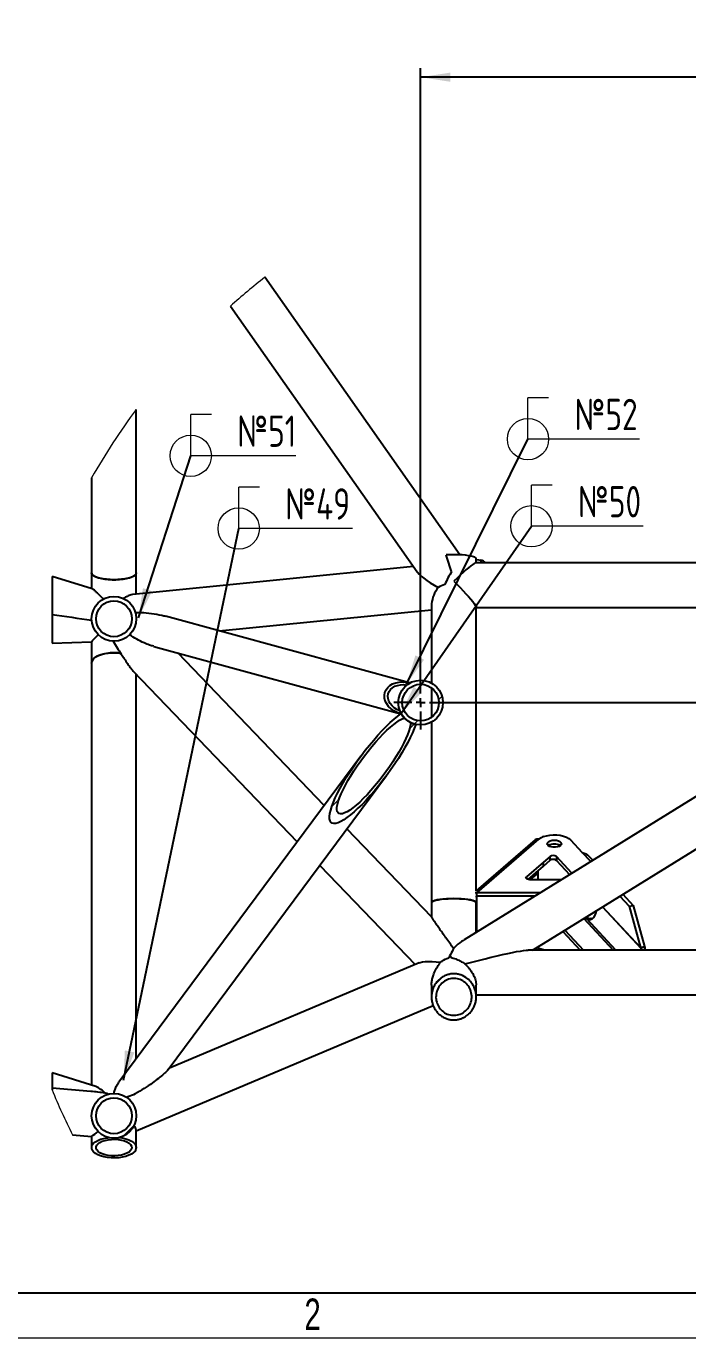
# Model space of a CAD drawing. Header units: millimetres. Extents: x -1160 to 841, y -1082 to 594.
# Drawn here: x 493.5 to 567.4, y 0 to 146.5 of the extents above; entities that cross this region are included whole.
import ezdxf

# ---------------------------------------------------------------- set-up
doc = ezdxf.new("R2010")
doc.units = ezdxf.units.MM
doc.layers.add('FORMAT', color=7, linetype='Continuous')
doc.layers.add('ОСЕВЫЕ', color=7, linetype='Continuous')
doc.styles.add('SLDTEXTSTYLE0', font='TXT', dxfattribs={"width": 0.7, "bigfont": 'bigfont'})
doc.styles.add('SLDTEXTSTYLE1', font='TXT', dxfattribs={"width": 0.7})
doc.dimstyles.new('SLDDIMSTYLE27', dxfattribs={"dimtxt": 3.5, "dimasz": 3.302, "dimexe": 0, "dimexo": 0.0625, "dimgap": 0.875, "dimtad": 1, "dimdec": 0, "dimlfac": 5, "dimrnd": 1e-09, "dimzin": 12, "dimdsep": 46, "dimtxsty": 'SLDTEXTSTYLE1', "dimsah": 1, "dimcen": 0.09, "dimadec": 0, "dimazin": 3, "dimtol": 1, "dimtp": 1, "dimtm": 1, "dimtfac": 1, "dimtdec": 0, "dimtofl": 0, "dimtmove": 0, "dimatfit": 3, "dimfxl": 0, "dimfrac": 2, "dimtolj": 1, "dimtzin": 12, "dimarcsym": 0})
doc.dimstyles.new('SLDDIMSTYLE4', dxfattribs={"dimtxt": 0.18, "dimasz": 3.302, "dimexe": 0, "dimexo": 0.0625, "dimgap": 0, "dimtad": 0, "dimtih": 1, "dimtoh": 1, "dimdec": 0, "dimrnd": 1e-09, "dimzin": 0, "dimdsep": 46, "dimtxsty": 'Standard', "dimsah": 1, "dimcen": 0.09, "dimadec": 0, "dimazin": 0, "dimtfac": 3.302, "dimtdec": 0, "dimtofl": 0, "dimtmove": 0, "dimatfit": 3, "dimfxl": 0, "dimfrac": 2, "dimtolj": 1, "dimtzin": 0, "dimarcsym": 0})

# ---------------------------------------------------------------- blocks, each defined once
blk = doc.blocks.new('SW_HATCH_6')
at = {"color": 0, "linetype": 'Continuous', "lineweight": 18}
for p, q in [((-16.8, 73), (-16.49, 73.32)), ((-20.02, 69.78), (-19.7, 70.1)), ((-13.13, 67.69), (-12.85, 67.97)), ((-14.9, 65.92), (-14.62, 66.2)), ((-10.73, 65.6), (-10.5, 65.83)), ((-12.87, 63.46), (-12.64, 63.69)), ((-6.25, 61.1), (-6.04, 61.31)), ((-8.57, 58.78), (-8.36, 58.99)), ((-4.14, 58.72), (-3.92, 58.95)), ((-6.32, 56.54), (-6.09, 56.77)), ((0.03, 53.91), (0.58, 54.47)), ((-2.01, 51.88), (-1.45, 52.43)), ((-73.61, 34.15), (-73.23, 34.53)), ((-76.87, 30.9), (-76.35, 31.42)), ((-76.35, 31.42), (-75.97, 31.79)), ((-85.56, 22.21), (-84.76, 23)), ((-20.68, 19.74), (-19.77, 20.65)), ((-19.88, 20.53), (-19.54, 20.87)), ((-19.44, 20.97), (-19.08, 21.33)), ((-22.85, 17.56), (-22.5, 17.91)), ((-19.64, 16.28), (-18.26, 17.66)), ((-18.14, 17.78), (-17.84, 18.08)), ((-19.81, 16.12), (-19.64, 16.28)), ((-74.04, 2.3), (-73.14, 3.19)), ((0, 0), (0.59, 0.59)), ((-1.92, -1.92), (-1.33, -1.33)), ((-108.92, -14.63), (-107.62, -13.33))]:
    blk.add_line(p, q, dxfattribs=at)
blk = doc.blocks.new('_D_81')
at = {"layer": 'FORMAT'}
for p, q in [((537.55, 73.93), (537.55, 141.78)), ((613.76, 140.78), (537.55, 140.78)), ((613.76, 87.02), (613.76, 141.78))]:
    blk.add_line(p, q, dxfattribs=at)
for points in [[(537.55, 140.78), (540.85, 140.27), (540.85, 141.29)], [(613.76, 140.78), (610.46, 141.29), (610.46, 140.27)]]:
    blk.add_solid(points, dxfattribs=at)
at = {"layer": 'FORMAT', "attachment_point": 1, "style": 'SLDTEXTSTYLE1'}
for s, insert, char_height in [('380', (574.78, 145.29), 3.5), ('+', (582.82, 146.47), 2), ('1', (583.88, 146.47), 2), ('1', (583.88, 143.84), 2), ('-', (582.74, 143.84), 2)]:
    blk.add_mtext(s, dxfattribs=dict(at, insert=insert, char_height=char_height))
blk = doc.blocks.new('_D_84')
at = {"layer": 'FORMAT'}
for p, q in [((540.55, 70.93), (637.22, 70.93)), ((636.22, 35.2), (636.22, 70.93)), ((614.6, 35.2), (637.22, 35.2))]:
    blk.add_line(p, q, dxfattribs=at)
for points in [[(636.22, 70.93), (635.71, 67.63), (636.73, 67.63)], [(636.22, 35.2), (636.73, 38.5), (635.71, 38.5)]]:
    blk.add_solid(points, dxfattribs=at)
at = {"layer": 'FORMAT', "attachment_point": 1, "rotation": 90, "style": 'SLDTEXTSTYLE1'}
for s, insert, char_height in [('1', (630.53, 56.16), 2), ('+', (630.53, 55.09), 2), ('1', (633.17, 56.16), 2), ('-', (633.17, 55.02), 2), ('180', (631.71, 47.56), 3.5)]:
    blk.add_mtext(s, dxfattribs=dict(at, insert=insert, char_height=char_height))
blk = doc.blocks.new('SW_CENTERMARKSYMBOL_12')
at = {"layer": 'FORMAT', "color": 0}
for p, q in [((0, 1), (0, 3)), ((-1, 0), (-3, 0)), ((0, 0), (-0.5, 0)), ((0, 0), (0, 0.5)), ((0, 0), (0, -0.5)), ((0, 0), (0.5, 0)), ((1, 0), (3, 0)), ((0, -1), (0, -3))]:
    blk.add_line(p, q, dxfattribs=at)
blk = doc.blocks.new('SW_WELDSYMBOL_53')
at = {"color": 0, "linetype": 'Continuous', "lineweight": 0}
for p, q in [((0, 0), (0, 4.61)), ((2.31, 4.61), (0, 4.61)), ((12.72, 0), (0, 0))]:
    blk.add_line(p, q, dxfattribs=at)
blk.add_circle((0, 0), 2.31, dxfattribs=at)
at = {"color": 0, "linetype": 'Continuous', "lineweight": 0, "insert": (5.2, 4.5), "char_height": 3.5, "attachment_point": 1, "style": 'SLDTEXTSTYLE0'}
blk.add_mtext('\\M+1878249', dxfattribs=at)
blk = doc.blocks.new('SW_WELDSYMBOL_54')
at = {"color": 0, "linetype": 'Continuous', "lineweight": 0}
for p, q in [((0, 0), (0, 4.61)), ((2.31, 4.61), (0, 4.61)), ((12.47, 0), (0, 0))]:
    blk.add_line(p, q, dxfattribs=at)
blk.add_circle((0, 0), 2.31, dxfattribs=at)
at = {"color": 0, "linetype": 'Continuous', "lineweight": 0, "insert": (5.2, 4.5), "char_height": 3.5, "attachment_point": 1, "style": 'SLDTEXTSTYLE0'}
blk.add_mtext('\\M+1878250', dxfattribs=at)
blk = doc.blocks.new('SW_WELDSYMBOL_55')
at = {"color": 0, "linetype": 'Continuous', "lineweight": 0}
for p, q in [((0, 0), (0, 4.61)), ((2.31, 4.61), (0, 4.61)), ((11.73, 0), (0, 0))]:
    blk.add_line(p, q, dxfattribs=at)
blk.add_circle((0, 0), 2.31, dxfattribs=at)
at = {"color": 0, "linetype": 'Continuous', "lineweight": 0, "insert": (5.2, 4.5), "char_height": 3.5, "attachment_point": 1, "style": 'SLDTEXTSTYLE0'}
blk.add_mtext('\\M+1878251', dxfattribs=at)
blk = doc.blocks.new('SW_WELDSYMBOL_56')
at = {"color": 0, "linetype": 'Continuous', "lineweight": 0}
for p, q in [((0, 0), (0, 4.61)), ((2.31, 4.61), (0, 4.61)), ((12.47, 0), (0, 0))]:
    blk.add_line(p, q, dxfattribs=at)
blk.add_circle((0, 0), 2.31, dxfattribs=at)
at = {"color": 0, "linetype": 'Continuous', "lineweight": 0, "insert": (5.2, 4.5), "char_height": 3.5, "attachment_point": 1, "style": 'SLDTEXTSTYLE0'}
blk.add_mtext('\\M+1878252', dxfattribs=at)

msp = doc.modelspace()

# ---------------------------------------------------------------- linework, layer by layer
at = {"color": 7, "linetype": 'Continuous', "lineweight": 25}
for p, q in [((541.946062, 87.433581), (520.127019, 118.432829)), ((516.282889, 115.207422), (537.163219, 85.541843)), ((505.762288, 85.412897), (505.762288, 103.67843)), ((500.762281, 96.051045), (500.762281, 85.412897)), ((551.27835, 86.561592), (543.724307, 86.561592)), ((543.762287, 86.561592), (543.762287, 87.016015)), ((543.762287, 86.930214), (543.83963, 86.917318)), ((543.83963, 86.917318), (544.262287, 86.840798)), ((592.500481, 86.561592), (551.27835, 86.561592)), ((500.826213, 83.647762), (496.335783, 85.014419)), ((496.335783, 85.014419), (496.335783, 80.784358)), ((500.762281, 85.412897), (500.762281, 83.66722)), ((536.751672, 86.126537), (505.359372, 83.013357)), ((505.762288, 83.053313), (505.762288, 85.412897)), ((496.335783, 80.784358), (496.335783, 77.579485)), ((536.309811, 73.137812), (509.036574, 80.582742)), ((515.026817, 78.947554), (538.76228, 81.301404)), ((538.76228, 81.974362), (538.76228, 73.118739)), ((543.762287, 49.905769), (543.762287, 81.599574)), ((543.762287, 81.56159), (551.27835, 81.56159)), ((551.27835, 81.56159), (592.500481, 81.56159)), ((496.335783, 77.579485), (500.762281, 77.715264)), ((500.762281, 77.742932), (500.762281, 75.348501)), ((507.710799, 77.212928), (535.316273, 69.677303)), ((526.775405, 59.455417), (510.400268, 76.478772)), ((500.762281, 75.348501), (500.762281, 28.201477)), ((592.500481, 75.402514), (551.27835, 49.919753)), ((505.403849, 74.460594), (523.752066, 55.386053)), ((505.762288, 31.172089), (505.762288, 74.08797)), ((538.76228, 72.584782), (538.76228, 69.284121)), ((535.316643, 69.677566), (535.365364, 69.712136)), ((535.365364, 69.712136), (535.397777, 69.656037)), ((551.27835, 44.041513), (592.500481, 69.524275)), ((538.76228, 68.750171), (538.76228, 48.60851)), ((530.855247, 64.946817), (503.82075, 28.558819)), ((509.337684, 29.948024), (533.744988, 62.799875)), ((538.780746, 46.974848), (529.305824, 56.824825)), ((550.338515, 55.600951), (543.759999, 49.903796)), ((554.306945, 55.594836), (555.617067, 54.190062)), ((526.282486, 52.755461), (536.936256, 41.679965)), ((551.27835, 53.119145), (549.37664, 51.472221)), ((552.015671, 53.75769), (551.27835, 53.119145)), ((551.27835, 52.686135), (552.015671, 53.324674)), ((551.27835, 52.686135), (551.27835, 53.119145)), ((554.456946, 51.884703), (552.724609, 53.74221)), ((552.724609, 53.3092), (554.200789, 51.726351)), ((556.786403, 53.324733), (556.358859, 53.783177)), ((549.552318, 51.191352), (551.27835, 52.686135)), ((550.634703, 51.898537), (549.796018, 51.172219)), ((550.634703, 52.128719), (550.634703, 51.898537)), ((550.634703, 51.898537), (550.634703, 51.172219)), ((551.27835, 49.919753), (542.397615, 44.429843)), ((549.72305, 51.172219), (551.27835, 51.172219)), ((551.27835, 51.172219), (553.304407, 51.172219)), ((538.76228, 48.60851), (538.76228, 46.994035)), ((543.762287, 48.60851), (543.762287, 48.717956)), ((543.762287, 45.273457), (543.762287, 48.60851)), ((543.834075, 49.333022), (543.834075, 49.67222)), ((543.834075, 45.317839), (543.834075, 49.333022)), ((559.805414, 49.312787), (560.859069, 48.18301)), ((560.155353, 49.52911), (561.312219, 48.288665)), ((556.112012, 46.773223), (556.565162, 46.878879)), ((556.565162, 46.878879), (556.763562, 46.809779)), ((562.126919, 43.573634), (557.88289, 48.124312)), ((557.88289, 48.124312), (562.171599, 43.525724)), ((560.859069, 48.18301), (561.312219, 48.288665)), ((560.859069, 48.18301), (562.126919, 43.573634)), ((561.312219, 48.288665), (562.58007, 43.679289)), ((543.834075, 46.009026), (543.762287, 45.946853)), ((553.682133, 45.527486), (555.769893, 43.288885)), ((550.060865, 43.288885), (551.27835, 44.041513)), ((553.425976, 45.369135), (555.36606, 43.288885)), ((551.27835, 43.288885), (549.586138, 43.288885)), ((551.27835, 43.334149), (550.490829, 43.554686)), ((551.27835, 43.288885), (551.27835, 43.334149)), ((551.439985, 43.288885), (551.27835, 43.334149)), ((569.108698, 43.288885), (551.27835, 43.288885)), ((562.126919, 43.573634), (562.58007, 43.679289)), ((562.624749, 43.631379), (562.171599, 43.525724)), ((562.171599, 43.525724), (562.171599, 43.288885)), ((562.58007, 43.679289), (562.624749, 43.631379)), ((562.624749, 43.631379), (562.624749, 43.288885)), ((537.379023, 41.866396), (509.458217, 30.110268)), ((538.76228, 39.39902), (538.76228, 38.060938)), ((543.762287, 38.062314), (543.762287, 39.361469)), ((543.762287, 38.288884), (551.27835, 38.288884)), ((551.27835, 38.288884), (592.500481, 38.288884)), ((505.762288, 23.128943), (538.951573, 37.103383)), ((501.223472, 28.055636), (496.335783, 29.60125)), ((496.335783, 29.60125), (496.335783, 27.861981)), ((500.659886, 27.509384), (496.335783, 27.861981)), ((496.335783, 27.861981), (496.335783, 27.696506)), ((498.633268, 22.658042), (500.765684, 22.484164)), ((500.762281, 22.484438), (500.762281, 21.240835)), ((505.762288, 21.240835), (505.762288, 23.20203)), ((20, 5), (836, 5))]:
    msp.add_line(p, q, dxfattribs=at)
at = {"color": 8, "linetype": 'Continuous', "lineweight": 25}
for p, q in [((544.262287, 86.840798), (544.262287, 86.561592)), ((543.834075, 49.67222), (550.762281, 55.672221)), ((552.015671, 53.324674), (552.015671, 53.75769)), ((552.724609, 53.74221), (552.724609, 53.3092)), ((556.556591, 53.18266), (555.617067, 54.190062)), ((549.37664, 51.472221), (549.37664, 51.272218)), ((543.730458, 49.169211), (543.815848, 49.243162)), ((550.877938, 49.67222), (543.834075, 49.67222)), ((550.329229, 49.333022), (543.834075, 49.333022)), ((555.781779, 46.825443), (559.080025, 43.288885)), ((559.361562, 43.288885), (556.112012, 46.773223))]:
    msp.add_line(p, q, dxfattribs=at)
at = {"color": 7, "linetype": 'Continuous', "lineweight": 25, "flags": 128}
for points in [[(543.762287, 87.016015), (543.726322, 87.089382), (543.619475, 87.160639), (543.444821, 87.227733), (543.207368, 87.288739), (542.91397, 87.341897), (542.573055, 87.385683), (542.194423, 87.418832), (541.78898, 87.440391), (541.368386, 87.449746), (540.94474, 87.446619), (540.530225, 87.431107), (540.406486, 87.423907)], [(543.724307, 86.561592), (543.661019, 86.546187), (543.536362, 86.481465), (543.365416, 86.367477), (543.151662, 86.206551), (542.899439, 86.001958), (542.613885, 85.757865), (542.300817, 85.479243), (541.966614, 85.171757), (541.61807, 84.841676), (541.262278, 84.495713)], [(500.762281, 85.412897), (500.782534, 85.31741), (500.871864, 85.192765), (501.029965, 85.07445), (501.25229, 84.965874), (501.532438, 84.870158), (501.862344, 84.790055), (502.232531, 84.72787), (502.632335, 84.685389), (503.050271, 84.663842), (503.474298, 84.663842), (503.892228, 84.685389), (504.292038, 84.72787), (504.662219, 84.790055), (504.99213, 84.870158), (505.272278, 84.965874), (505.494591, 85.07445), (505.652699, 85.192765), (505.742034, 85.31741), (505.762288, 85.412897)], [(503.262284, 84.661133), (502.839783, 84.671946), (502.429435, 84.704076), (502.043047, 84.756596), (501.691732, 84.828), (501.385602, 84.916226), (501.133463, 85.018743), (500.942561, 85.132597), (500.818392, 85.254515), (500.764534, 85.380994), (500.762281, 85.412897)], [(505.762288, 85.412897), (505.760035, 85.380994), (505.706176, 85.254515), (505.582008, 85.132597), (505.391106, 85.018743), (505.138966, 84.916226), (504.832831, 84.828), (504.481521, 84.756596), (504.095134, 84.704076), (503.684786, 84.671946), (503.262284, 84.661133)], [(537.163219, 85.541843), (537.198338, 85.493953), (537.37596, 85.289757), (537.611064, 85.067393), (537.900171, 84.830154), (538.238999, 84.581549), (538.622531, 84.325255), (539.045116, 84.06506), (539.500496, 83.804814)], [(541.262278, 84.495713), (541.61807, 84.140913), (541.966614, 83.784495), (542.300817, 83.433722), (542.613885, 83.095731), (542.899439, 82.777397), (543.151662, 82.485209), (543.365416, 82.225112), (543.536362, 82.0024), (543.661019, 81.821607), (543.736836, 81.686415), (543.762287, 81.599574)], [(503.262284, 76.50287), (502.839783, 76.486264), (502.429435, 76.436929), (502.043047, 76.356284), (501.691732, 76.246641), (501.385602, 76.111166), (501.133463, 75.953744), (500.942561, 75.778912), (500.818392, 75.5917), (500.764534, 75.39749), (500.762281, 75.348501)], [(500.762281, 75.348501), (500.782534, 75.495128), (500.871864, 75.686525), (501.029965, 75.8682), (501.25229, 76.034926), (501.532438, 76.181905), (501.862344, 76.304905), (502.232531, 76.400397), (502.632335, 76.465623), (503.050271, 76.498715), (503.474298, 76.498715), (503.892228, 76.465623), (504.02731, 76.447491)], [(504.020861, 76.448445), (503.684786, 76.486264), (503.262284, 76.50287)], [(535.316643, 69.677566), (534.928438, 69.818191), (534.567734, 70.006804), (534.245464, 70.237688), (533.971402, 70.503841), (533.753845, 70.797197), (533.599397, 71.108864), (533.512744, 71.4294), (533.496496, 71.749083), (533.551153, 72.058229), (533.67506, 72.34746), (533.864459, 72.608016), (534.113619, 72.831999), (534.414968, 73.012618), (534.759387, 73.144392), (535.136434, 73.223339), (535.534689, 73.247061), (535.942051, 73.214833), (536.346206, 73.127644)], [(535.216936, 70.026372), (534.893021, 70.173429), (534.600076, 70.360826), (534.347722, 70.5824), (534.144255, 70.830874), (533.996352, 71.098093), (533.908865, 71.375267), (533.884677, 71.653305), (533.924588, 71.923057), (534.027275, 72.17568), (534.189376, 72.402863), (534.40555, 72.59715), (534.668717, 72.752152), (534.970209, 72.862784), (535.300144, 72.925411), (535.647675, 72.937976), (536.001381, 72.900055)], [(537.005457, 68.493633), (536.841532, 68.0432), (536.63598, 67.55455), (536.390695, 67.032157), (536.107907, 66.480814), (535.790214, 65.905569), (535.440537, 65.311692), (535.062072, 64.704637), (534.658298, 64.089958), (534.232899, 63.473294), (533.789787, 62.860302), (533.333024, 62.256591), (532.866785, 61.667697), (532.39536, 61.099027), (531.923064, 60.555778), (531.454214, 60.042946), (530.993125, 59.565221), (530.544016, 59.126977), (530.111, 58.732246), (529.698059, 58.384637), (529.30896, 58.087335), (528.947279, 57.843075), (528.61633, 57.654081), (528.319141, 57.522098), (528.058454, 57.448326), (527.836642, 57.433448), (527.655741, 57.477598), (527.517411, 57.580368), (527.422914, 57.740824), (527.37312, 57.957493), (527.368495, 58.228384), (527.409074, 58.551012), (527.494475, 58.922432), (527.623936, 59.339224), (527.796253, 59.797583), (528.009853, 60.293297), (528.262779, 60.821829), (528.552708, 61.378328), (528.876993, 61.957697), (529.232642, 62.554626), (529.616424, 63.163642), (530.024788, 63.779162), (530.454025, 64.395545), (530.900165, 65.007142), (531.359145, 65.608351), (531.826755, 66.19365), (532.298705, 66.757683), (532.770654, 67.295281), (533.238301, 67.80151), (533.697352, 68.271737), (534.143588, 68.701647), (534.572932, 69.087301), (534.981438, 69.425164), (535.365364, 69.712136)], [(536.412367, 68.706344), (536.39625, 68.437819), (536.335906, 68.120007), (536.231991, 67.756353), (536.085626, 67.350773), (535.898396, 66.907649), (535.672304, 66.431765), (535.409817, 65.928261), (535.113749, 65.402566), (534.787306, 64.860366), (534.434005, 64.307503), (534.057662, 63.749955), (533.662352, 63.193743), (533.252331, 62.644861), (532.832035, 62.109248), (532.405981, 61.592684), (531.978795, 61.100738), (531.555077, 60.63873), (531.139406, 60.211639), (530.736264, 59.824089), (530.350002, 59.480254), (529.984805, 59.183852), (529.644593, 58.938078), (529.333064, 58.745585), (529.053566, 58.608459), (528.809115, 58.528177), (528.602359, 58.505605), (528.435525, 58.54098), (528.310415, 58.633934), (528.228375, 58.783452), (528.1903, 58.987926), (528.196594, 59.245144), (528.247198, 59.552328), (528.341564, 59.906165), (528.478667, 60.30284), (528.657016, 60.738061), (528.874716, 61.207132), (529.129383, 61.704992), (529.418287, 62.226258), (529.738316, 62.76531), (530.08599, 63.316326), (530.457577, 63.873349), (530.84906, 64.430378), (531.256208, 64.981393), (531.67462, 65.520446), (532.099792, 66.041712), (532.527122, 66.539566), (532.951996, 67.008637), (533.369848, 67.443858), (533.776137, 67.840527), (534.166488, 68.19437), (534.536704, 68.501554), (534.882757, 68.758772), (535.200938, 68.96324), (535.487792, 69.112758), (535.740229, 69.205706)], [(535.316643, 69.677566), (535.356459, 69.666372), (535.397777, 69.656037)], [(551.27835, 55.966161), (551.615652, 56.070541), (551.987526, 56.139581), (552.379331, 56.170563), (552.775666, 56.162278), (553.160927, 56.115041), (553.519973, 56.030719), (553.838667, 55.912618), (554.10448, 55.765395), (554.306945, 55.594836)], [(552.258524, 55.554448), (552.494332, 55.572222), (552.73014, 55.554448), (552.944991, 55.502717), (553.119799, 55.421619), (553.239032, 55.31836), (553.292093, 55.202113), (553.274271, 55.083214), (553.187153, 54.972218), (553.038475, 54.879002), (552.841446, 54.811834), (552.613565, 54.776691), (552.375099, 54.776691), (552.14723, 54.811834), (551.950189, 54.879002), (551.801511, 54.972218), (551.714393, 55.083214), (551.696572, 55.202113), (551.749632, 55.31836), (551.868865, 55.421619), (552.043673, 55.502717), (552.258524, 55.554448)], [(549.72305, 51.172219), (549.619528, 51.179038), (549.523052, 51.199017), (549.440214, 51.230798), (549.37664, 51.272218), (549.336681, 51.320456), (549.323055, 51.372222), (549.336681, 51.423983), (549.37664, 51.472221)], [(541.262278, 49.042634), (540.839776, 49.036388), (540.429434, 49.017833), (540.043041, 48.987506), (539.691731, 48.946272), (539.385602, 48.895328), (539.133462, 48.836128), (538.94256, 48.770378), (538.818392, 48.699973), (538.764533, 48.62694), (538.76228, 48.60851)], [(538.76228, 48.60851), (538.782534, 48.663656), (538.871869, 48.735635), (539.029965, 48.803954), (539.25229, 48.866658), (539.532432, 48.921929), (539.862344, 48.968188), (540.232524, 49.004094), (540.63234, 49.028627), (541.050264, 49.041067), (541.474292, 49.041067), (541.892227, 49.028627), (542.292031, 49.004094), (542.662224, 48.968188), (542.992124, 48.921929), (543.272278, 48.866658), (543.494603, 48.803954), (543.652698, 48.735635), (543.742034, 48.663656), (543.762287, 48.60851)], [(543.760678, 48.592953), (543.760034, 48.62694), (543.706176, 48.699973), (543.582007, 48.770378), (543.391105, 48.836128), (543.138966, 48.895328), (542.832836, 48.946272), (542.481515, 48.987506), (542.095134, 49.017833), (541.684779, 49.036388), (541.262278, 49.042634)], [(543.834075, 49.67222), (543.724713, 49.693022), (543.63521, 49.693171)], [(556.112012, 46.773223), (556.33479, 46.69979), (556.543705, 46.704994), (556.734416, 46.788732), (556.902978, 46.949272), (557.045922, 47.183297), (557.160279, 47.485964), (557.217368, 47.712902)], [(540.829548, 42.715285), (540.845463, 42.671774), (540.911636, 42.485486)], [(542.527899, 41.743825), (543.285116, 41.947572), (544.025966, 42.141942), (544.744453, 42.32537), (545.43477, 42.496364), (546.091315, 42.653547), (546.708795, 42.795639), (547.282216, 42.921494), (547.806927, 43.030093), (548.278686, 43.120561), (548.693666, 43.192164), (549.048528, 43.244324), (549.340388, 43.276612), (549.566898, 43.288778), (549.586138, 43.288885)], [(537.379023, 41.866396), (537.509689, 41.912029), (537.761637, 41.967074), (538.071105, 42.002754), (538.433, 42.018489), (538.841376, 42.014025), (539.289531, 41.989432), (539.770099, 41.94511)], [(505.762288, 21.240835), (505.726322, 21.045749), (505.619475, 20.856277), (505.444822, 20.677857), (505.207369, 20.515637), (504.913971, 20.374278), (504.57305, 20.257859), (504.194423, 20.169715), (503.788981, 20.112376), (503.368386, 20.087509), (502.94474, 20.095818), (502.530226, 20.137064), (502.136776, 20.210068), (501.775697, 20.312731), (501.45739, 20.442085), (501.191011, 20.594422), (500.984213, 20.765356), (500.84295, 20.949964), (500.771287, 21.14294), (500.771287, 21.338741), (500.84295, 21.531717), (500.984213, 21.716325), (501.191011, 21.887259), (501.45739, 22.039596), (501.775697, 22.16895), (502.136776, 22.271602), (502.530226, 22.344605), (502.663609, 22.361628)], [(505.226144, 21.415607), (505.262288, 21.240835), (505.226144, 21.066062), (505.119023, 20.897607), (504.944792, 20.741562), (504.709753, 20.603554), (504.422399, 20.488576), (504.093113, 20.400791), (503.733799, 20.343379), (503.357449, 20.318393), (502.977654, 20.326738), (502.608147, 20.368127), (502.262285, 20.441071), (501.952562, 20.542912), (501.690176, 20.669965), (501.484611, 20.817666), (501.343295, 20.98066), (501.27134, 21.153049), (501.27134, 21.32862), (501.343295, 21.501021), (501.484611, 21.664004), (501.690176, 21.811704), (501.952562, 21.938769), (502.262285, 22.04061), (502.608147, 22.113542), (502.977654, 22.154931), (503.357449, 22.163288), (503.733799, 22.138302), (504.093113, 22.080879), (504.422399, 21.993093), (504.709753, 21.878128), (504.944792, 21.740119), (505.119023, 21.584074), (505.226144, 21.415607)], [(503.860959, 22.361628), (504.194423, 22.311966), (504.57305, 22.223823), (504.913971, 22.107391), (505.207369, 21.966032), (505.444822, 21.803824), (505.619475, 21.625404), (505.726322, 21.435933), (505.762288, 21.240835)]]:
    msp.add_lwpolyline(points, dxfattribs=at)
at = {"color": 7, "linetype": 'Continuous', "lineweight": 25}
for centre, radius in [((503.262281, 80.293125), 2.500001), ((503.26228, 80.293126), 2), ((537.546184, 70.934456), 2.499998), ((537.546172, 70.934453), 2.05), ((503.262281, 24.78888), 2.500001), ((503.26228, 24.788878), 2.000003)]:
    msp.add_circle(centre, radius, dxfattribs=at)
at = {"color": 7, "linetype": 'Continuous', "lineweight": 18}
for centre, radius, start, end in [((568.092154, 57.363182), 77.654079, 128.14669135, 131.84980388), ((568.086252, 57.370453), 77.644737, 143.38689778, 150.12073227), ((568.082678, 57.369265), 77.640772, 202.46878887, 206.55615206)]:
    msp.add_arc(centre, radius, start, end, dxfattribs=at)
at = {"color": 7, "linetype": 'Continuous', "lineweight": 25}
for centre, radius, start, end in [((286.509596, 3.627484), 267.367671, 17.84440907, 18.26501627), ((544.032352, 85.65446), 1.208415, 48.64921918, 79.03099356), ((547.727951, 81.105351), 8.055495, 146.44592798, 158.00027024), ((542.670901, 81.462114), 3.942044, 143.53828025, 172.53360847), ((544.12266, 73.847938), 10.977422, 110.60743657, 114.90159336), ((556.038849, 479.978991), 403.634502, 261.49395934, 262.12938869), ((537.545998, 70.934788), 2.499624, 118.68470327, 128.16585733), ((537.545846, 70.934248), 2.499612, 201.29725299, 209.26964445), ((537.54679, 70.934896), 2.500753, 209.27203872, 223.74644131), ((537.546192, 70.934528), 2.500073, 243.03045398, 257.50891393), ((550.615239, 55.251044), 0.446106, 70.7548121, 128.33863624), ((551.868712, 54.329667), 1.739724, 109.83681197, 129.49276042), ((552.431682, 54.04414), 1.096857, 86.72559471, 123.79039903), ((552.556951, 54.043985), 1.09701, 56.21222577, 93.27229607), ((552.359214, 53.249581), 0.613348, 53.43483214, 124.06351156), ((552.359219, 52.816563), 0.613353, 53.43560067, 124.06370601), ((543.800415, 49.150025), 0.095327, 69.32257573, 150.71170351), ((544.5928, 40.809861), 4.218713, 146.48458988, 157.31056888), ((544.503032, 41.876357), 3.652796, 153.78787005, 159.77309337), ((499.887469, 24.957688), 3.373749, 44.51730341, 66.67168267), ((498.536139, 1.636594), 25.959806, 81.67885634, 85.30744229), ((501.383421, 24.36011), 3.099488, 66.56531211, 72.93324018), ((505.002218, 23.057768), 0.773639, 10.74699028, 50.77707666), ((498.211119, 26.395966), 4.672045, 303.14616041, 314.21016579)]:
    msp.add_arc(centre, radius, start, end, dxfattribs=at)
for points, knots in [([(502.071908, 82.491536), (501.935003, 82.632894), (501.719799, 82.855095), (501.428634, 83.148636), (501.19049, 83.367527), (501.011925, 83.553875), (500.875089, 83.615067), (500.838378, 83.631484)], [0, 0, 0, 0, 0.3502875406, 0.5506228735, 0.7345082283, 0.9287718375, 1, 1, 1, 1]), ([(505.35166, 83.003683), (505.25261, 82.985513), (505.004234, 82.939948), (504.668248, 82.761612), (504.433372, 82.6191), (504.327473, 82.554845)], [0, 0, 0, 0, 0.2669901628, 0.6695036174, 1, 1, 1, 1]), ([(505.658814, 81.004892), (505.870866, 81.007359), (506.470709, 81.014336), (507.463703, 80.912418), (508.376642, 80.756881), (508.895135, 80.617067), (509.030661, 80.580522)], [0, 0, 0, 0, 0.1865076147, 0.52758502356, 0.87651858881, 1, 1, 1, 1]), ([(500.779375, 77.736597), (500.781508, 77.74339), (500.807358, 77.825752), (500.98737, 77.967301), (501.20534, 78.231833), (501.399508, 78.4205), (501.50089, 78.519009)], [0, 0, 0, 0, 0.0199602742, 0.2419887903, 0.6042183235, 1, 1, 1, 1]), ([(503.155926, 77.795391), (503.460078, 77.307692), (503.872415, 76.646524), (504.41752, 75.822345), (504.728113, 75.359725), (505.010649, 74.956948), (505.217544, 74.669727), (505.357475, 74.513401), (505.404338, 74.461047)], [0, 0, 0, 0, 0.4283986981, 0.580776571, 0.7365672912, 0.843674319, 0.9476468207, 1, 1, 1, 1]), ([(507.701906, 77.22222), (507.544539, 77.267384), (507.18457, 77.370695), (506.54909, 77.638816), (505.798572, 78.004952), (505.274077, 78.342449), (505.014214, 78.509663)], [0, 0, 0, 0, 0.1640224989, 0.3751931761, 0.6904376057, 1, 1, 1, 1]), ([(536.412367, 68.706344), (536.280483, 68.781244), (536.035752, 68.920233), (535.833493, 69.115614), (535.740229, 69.205706)], [0, 0, 0, 0, 0.5388920489, 1, 1, 1, 1]), ([(555.617067, 54.190062), (555.761375, 54.150552), (556.041538, 54.073846), (556.252939, 53.875131), (556.355449, 53.778772)], [0, 0, 0, 0, 0.5150873744, 1, 1, 1, 1]), ([(541.225871, 43.489782), (540.94334, 43.878436), (540.390184, 44.639365), (539.742192, 45.538769), (539.304347, 46.184708), (539.065514, 46.541674), (538.905914, 46.804243), (538.813423, 46.928056), (538.786492, 46.964107)], [0, 0, 0, 0, 0.3395083251, 0.6647100069, 0.7831518861, 0.8908379377, 0.9682150159, 1, 1, 1, 1]), ([(556.368741, 46.833084), (556.325722, 46.825543), (556.253694, 46.812917), (556.153372, 46.816494), (556.034215, 46.832394), (555.950353, 46.867785), (555.891678, 46.892546)], [0, 0, 0, 0, 0.2666005974, 0.4463787476, 0.6126520566, 1, 1, 1, 1]), ([(556.112012, 46.773223), (556.067747, 46.798865), (556.004302, 46.835616), (555.938819, 46.868562), (555.919024, 46.878521)], [0, 0, 0, 0, 0.6977041182, 1, 1, 1, 1]), ([(542.394087, 44.423406), (542.370986, 44.410334), (542.058528, 44.233532), (541.659272, 43.906308), (541.318307, 43.563818), (541.211697, 43.456731)], [0, 0, 0, 0, 0.0520179566, 0.7035929897, 1, 1, 1, 1]), ([(540.911636, 42.485486), (541.102706, 42.430292), (541.445479, 42.331275), (541.922969, 42.115509), (542.270379, 41.92123), (542.467714, 41.785286), (542.527899, 41.743825)], [0, 0, 0, 0, 0.3333060578, 0.5979369363, 0.8773760562, 1, 1, 1, 1]), ([(538.764605, 39.367036), (538.766311, 39.448627), (538.771158, 39.680405), (538.838642, 40.062365), (538.987546, 40.572902), (539.237724, 41.130654), (539.521173, 41.61244), (539.722731, 41.874484), (539.784917, 41.955332)], [0, 0, 0, 0, 0.0864749463, 0.2456521485, 0.4093286052, 0.6495645383, 0.8918811151, 1, 1, 1, 1]), ([(539.770099, 41.94511), (539.825683, 41.984358), (540.108302, 42.183919), (540.428908, 42.338874), (540.695413, 42.435302), (540.700576, 42.43717)], [0, 0, 0, 0, 0.1935996965, 0.9843783352, 1, 1, 1, 1]), ([(542.511663, 41.754786), (542.531701, 41.736827), (542.711462, 41.575717), (542.96128, 41.277879), (543.260641, 40.865931), (543.501545, 40.438678), (543.705343, 39.950809), (543.742227, 39.577643), (543.759748, 39.400379)], [0, 0, 0, 0, 0.0295992373, 0.2655319294, 0.4252603792, 0.5894080962, 0.804958452, 1, 1, 1, 1]), ([(543.042585, 36.262195), (542.905535, 36.136893), (542.667277, 35.919058), (542.256439, 35.700451), (541.86418, 35.564645), (541.449913, 35.497417), (541.034961, 35.500773), (540.623459, 35.574601), (540.234098, 35.714859), (539.870024, 35.920122), (539.546301, 36.181848), (539.266628, 36.497588), (539.042289, 36.855708), (538.877256, 37.251914), (538.778996, 37.671953), (538.750598, 38.109526), (538.794957, 38.547468), (538.913032, 38.978264), (539.101015, 39.381817), (539.35697, 39.751364), (539.66749, 40.066359), (540.028628, 40.323456), (540.417537, 40.507994), (540.831278, 40.621309), (541.244584, 40.659823), (541.657867, 40.626668), (542.183462, 40.493301), (542.670656, 40.226716), (543.074625, 39.855086), (543.335179, 39.523203), (543.542766, 39.145623), (543.687644, 38.734234), (543.764215, 38.296867), (543.766629, 37.852352), (543.693698, 37.40864), (543.54702, 36.989952), (543.333743, 36.596584), (543.140598, 36.374761), (543.042585, 36.262195)], [0, 0, 0, 0, 0.0348563961, 0.0605971353, 0.0870783866, 0.1128209015, 0.1393181115, 0.1649264127, 0.1912742542, 0.2169561606, 0.2433650583, 0.2693792632, 0.2961191061, 0.3226585793, 0.3499347277, 0.3770643678, 0.4049556674, 0.4325248922, 0.4608915485, 0.4884661401, 0.5168749141, 0.543835097, 0.5716379893, 0.5975782922, 0.6243198, 0.6494750147, 0.6753640753, 0.7261437473, 0.7519773507, 0.778508133, 0.8053126427, 0.8328550106, 0.8603521639, 0.8886381085, 0.9162563045, 0.9446964629, 0.9719358474, 1, 1, 1, 1]), ([(542.958268, 36.973123), (542.870004, 36.847976), (542.652917, 36.540176), (542.152872, 36.184861), (541.505084, 35.98828), (540.829918, 36.021868), (540.206712, 36.275848), (539.697787, 36.722887), (539.356421, 37.319993), (539.223954, 38.009112), (539.324313, 38.71644), (539.654538, 39.356193), (540.176141, 39.843426), (540.817317, 40.115854), (541.493112, 40.151245), (542.130997, 39.961526), (542.675369, 39.572485), (543.0771, 39.015717), (543.280806, 38.343474), (543.267836, 37.618622), (543.061439, 37.188251), (542.958268, 36.973123)], [0, 0, 0, 0, 0.0360713219, 0.08871795771, 0.1413916495, 0.19349912211, 0.24536715599, 0.2976095591, 0.3507471401, 0.40508474526, 0.46055523984, 0.51657527754, 0.57207197596, 0.62595644244, 0.67794575635, 0.72893498561, 0.78038879989, 0.83342147215, 0.88823641493, 0.94413334196, 1, 1, 1, 1]), ([(509.337684, 29.948024), (509.288455, 29.892205), (509.135858, 29.719181), (508.760124, 29.396709), (508.221548, 28.955516), (507.4857, 28.403348), (506.63048, 27.811369), (505.718212, 27.267222), (505.051796, 26.96348), (504.721537, 26.863029), (504.677608, 26.849667)], [0, 0, 0, 0, 0.0395902568, 0.12271939465, 0.26287772625, 0.41045177715, 0.61223174313, 0.8162693609, 0.97556145128, 1, 1, 1, 1]), ([(503.271589, 27.28887), (503.272452, 27.295059), (503.293956, 27.449122), (503.375008, 27.748793), (503.559032, 28.171523), (503.73328, 28.428066), (503.821465, 28.557901)], [0, 0, 0, 0, 0.0134352739, 0.3344700296, 0.6631808305, 1, 1, 1, 1])]:
    msp.add_open_spline(points, degree=3, knots=knots, dxfattribs=at)
at = {"layer": 'ОСЕВЫЕ', "lineweight": 18}
msp.add_line((0, 0), (841, 0), dxfattribs=at)

# ---------------------------------------------------------------- block references
at = {"color": 7, "linetype": 'Continuous', "lineweight": 18}
msp.add_blockref('SW_HATCH_6', (613.176498, 37.121181), dxfattribs=at)
at = {"color": 7, "linetype": 'Continuous', "lineweight": 0}
for name, p in [('SW_WELDSYMBOL_56', (549.549614, 100.361816)), ('SW_WELDSYMBOL_55', (511.847268, 98.497282)), ('SW_WELDSYMBOL_54', (549.937854, 90.623133)), ('SW_WELDSYMBOL_53', (517.207125, 90.36768))]:
    msp.add_blockref(name, p, dxfattribs=at)
at = {"layer": 'FORMAT'}
msp.add_blockref('SW_CENTERMARKSYMBOL_12', (537.546179, 70.934455), dxfattribs=at)

# ---------------------------------------------------------------- texts
at = {"color": 7, "linetype": 'Continuous', "lineweight": 0, "insert": (525.465345, 4.378237), "char_height": 3.5, "attachment_point": 2, "style": 'SLDTEXTSTYLE1'}
msp.add_mtext('2', dxfattribs=at)

# ---------------------------------------------------------------- dimensions: what is measured, and where the dimension line sits
at = {"layer": 'FORMAT'}
dim = msp.add_linear_dim(base=(537.546178, 140.779816), p1=(613.762283, 87.016015), p2=(537.546178, 73.934454), dimstyle='SLDDIMSTYLE27', dxfattribs=at)
dim.commit()
dim.dimension.update_dxf_attribs({"geometry": '_D_81', "text_midpoint": (579.757961, 140.779816), "dimtype": 160})
dim = msp.add_linear_dim(base=(636.221203, 70.934454), p1=(614.60397, 35.200669), p2=(540.546178, 70.934454), angle=90, dimstyle='SLDDIMSTYLE27', dxfattribs=at)
dim.commit()
dim.dimension.update_dxf_attribs({"geometry": '_D_84', "text_midpoint": (636.221203, 52.284579), "dimtype": 160})

# ---------------------------------------------------------------- leaders
at = {"color": 7, "linetype": 'Continuous', "lineweight": 0}
for points in [[(535.981183, 73.009698), (549.549614, 100.361816)], [(506.004784, 80.402851), (511.847268, 98.497282)], [(504.336937, 28.750557), (517.207125, 90.36768)], [(535.316642, 69.677567), (549.937854, 90.623133)]]:
    msp.add_leader(points, dimstyle='SLDDIMSTYLE4', dxfattribs=at)

doc.saveas('drawing.dxf')
